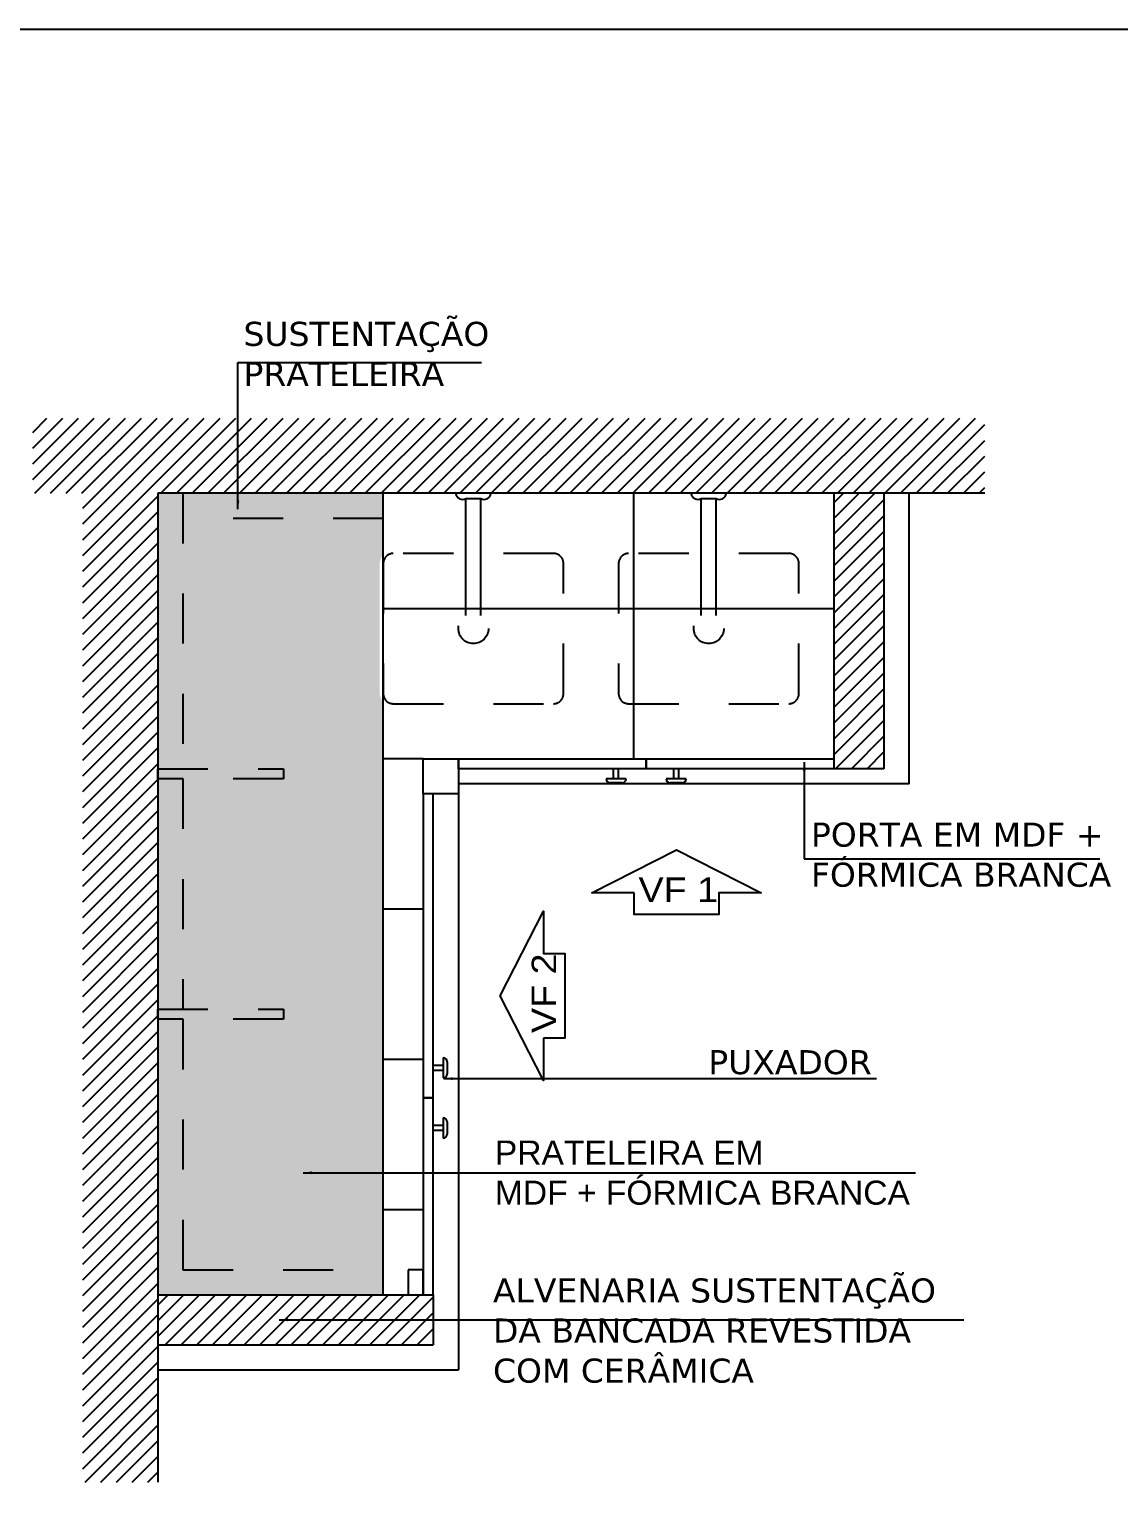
# Model space of a CAD drawing. Extents: x -36 to 357, y 137 to 237.
# Drawn here: x 38.943 to 41.119, y 150.787 to 153.693 of the extents above; entities that cross this region are included whole.
import ezdxf

# ---------------------------------------------------------------- set-up
doc = ezdxf.new("R2010")
doc.units = 0
doc.header["$LTSCALE"] = 0.01
doc.linetypes.add('HIDDEN', pattern=[9.525, 6.35, -3.175])
doc.layers.get('0').update_dxf_attribs({"linetype": 'CONTINUOUS'})
for name, color, linetype in [('01', 1, 'CONTINUOUS'), ('A-AREAS', 2, 'CONTINUOUS'), ('A-COTAS', 1, 'CONTINUOUS'), ('A-PAREDE', 5, 'CONTINUOUS'), ('AR-ALV', 5, 'CONTINUOUS'), ('ARQ-BNC-VISTA', 1, 'CONTINUOUS'), ('ARQ-SMB-1_025', 1, 'CONTINUOUS'), ('ARQ-TXT-1_025', 2, 'CONTINUOUS'), ('ARQ_CORTE1', 3, 'CONTINUOUS')]:
    doc.layers.add(name, color=color, linetype=linetype)
doc.styles.add('A26', font='arial.ttf', dxfattribs={"height": 0.26})
doc.styles.add('ESC-50-A20', font='arial.ttf', dxfattribs={"height": 0.1})
doc.styles.add('FNDE Texto Cota 0025', font='verdana.ttf', dxfattribs={"height": 0.04})
doc.dimstyles.new('FNDE 1-0025', dxfattribs={"dimscale": 5, "dimtxt": 0.04, "dimasz": 0.0035, "dimexe": 0.15, "dimexo": 0.15, "dimgap": 0.0025, "dimtad": 1, "dimzin": 1, "dimdsep": 46, "dimtxsty": 'FNDE Texto Cota 0025', "dimblk": 'tic', "dimcen": 0.015, "dimdle": 0.15, "dimse1": 1, "dimse2": 1, "dimclrd": 251, "dimclre": 251, "dimclrt": 256, "dimaunit": 1, "dimadec": 3, "dimazin": 0, "dimtfac": 1, "dimtix": 1, "dimtmove": 2, "dimatfit": 3, "dimfxl": 0.15, "dimtvp": 1, "dimtolj": 1, "dimtzin": 0, "dimarcsym": 0})

# ---------------------------------------------------------------- blocks, each defined once
blk = doc.blocks.new('tic')
at = {"color": 251}
for p, q in [((-1, 0), (1, 0)), ((0, -1), (0, 1))]:
    blk.add_line(p, q, dxfattribs=at)
blk.add_line((-0.6, -0.6), (0.6, 0.6))

msp = doc.modelspace()

# ---------------------------------------------------------------- hatches: boundary and pattern name
at = {"layer": '01'}
h = msp.add_hatch(dxfattribs=at)
h.set_pattern_fill('ANSI31', color=253, scale=0.007)
h.set_pattern_definition([(45, (50.644156, -17.528915), (-0.0157154482, 0.0157154482), [])])
h.paths.add_polyline_path([(40.8516, 152.9162), (38.9503, 152.9162), (38.9503, 152.7662), (39.0503, 152.7662), (39.0503, 150.7921), (39.2003, 150.7921), (39.2003, 152.7662), (40.8516, 152.7662)])
h = msp.add_hatch(dxfattribs=at)
h.set_pattern_fill('ANSI31', color=253, scale=0.007)
h.set_pattern_definition([(45, (46.305416, -19.459447), (-0.0157154482, 0.0157154482), [])])
h.paths.add_polyline_path([(40.6503, 152.7662), (40.5503, 152.7662), (40.5503, 152.2162), (40.6503, 152.2162)])
h.paths.add_polyline_path([(39.7503, 151.1662), (39.2003, 151.1662), (39.2003, 151.0662), (39.7503, 151.0662)])
at = {"layer": 'A-AREAS'}
h = msp.add_hatch(color=254, dxfattribs=at)
h.dxf.hatch_style = 1
h.paths.add_polyline_path([(39.6503, 152.3479, -0.15686), (39.6428, 152.3712), (39.6428, 152.6212, -0.15686), (39.6503, 152.6445), (39.6503, 152.7162), (39.2503, 152.7162), (39.2503, 152.2162), (39.4508, 152.2162), (39.4508, 152.1962), (39.2503, 152.1962), (39.2503, 151.7362), (39.4508, 151.7362), (39.4508, 151.7162), (39.2503, 151.7162), (39.2503, 151.2162), (39.6503, 151.2162)])
h.paths.add_polyline_path([(39.6503, 151.2162), (39.2503, 151.2162), (39.2503, 151.1662), (39.6503, 151.1662)])
h.paths.add_polyline_path([(39.2503, 151.7162), (39.2003, 151.7162), (39.2003, 151.1662), (39.2503, 151.1662), (39.2503, 151.2162)])
h.paths.add_polyline_path([(39.4508, 151.7362), (39.2503, 151.7362), (39.2003, 151.7362), (39.2003, 151.7162), (39.2503, 151.7162), (39.4508, 151.7162)])
h.paths.add_polyline_path([(39.4508, 152.2162), (39.2503, 152.2162), (39.2003, 152.2162), (39.2003, 152.1962), (39.4508, 152.1962)])
h.paths.add_polyline_path([(39.6503, 152.7662), (39.2503, 152.7662), (39.2503, 152.7162), (39.6503, 152.7162)])
h = msp.add_hatch(color=254, dxfattribs=at)
h.dxf.hatch_style = 1
h.paths.add_polyline_path([(39.2503, 152.1962), (39.2003, 152.1962), (39.2003, 151.7362), (39.2503, 151.7362)])
h.paths.add_polyline_path([(39.2503, 152.7662), (39.2003, 152.7662), (39.2003, 152.2162), (39.2503, 152.2162)])

# ---------------------------------------------------------------- linework, layer by layer
at = {"color": 1}
for p, q in [((39.8153, 152.5222, -2), (39.8153, 152.7557, -2)), ((39.8153, 152.7557, -2), (39.8453, 152.7557, -2)), ((39.8453, 152.5222, -2), (39.8453, 152.7557, -2)), ((40.2853, 152.5222, -2), (40.2853, 152.7557, -2)), ((40.2853, 152.7557, -2), (40.3153, 152.7557, -2)), ((40.3153, 152.5222, -2), (40.3153, 152.7557, -2))]:
    msp.add_line(p, q, dxfattribs=at)
msp.add_lwpolyline([(36.1002, 153.6928), (52.7735, 153.6928), (52.7735, 143.8859), (36.1002, 143.8859)], close=True)
for centre, start, end in [((39.8087, 152.7676, -2), 188.131, 298.7389), ((39.8518, 152.7676, -2), 241.2611, 351.869), ((40.2787, 152.7676, -2), 188.131, 298.7389), ((40.3218, 152.7676, -2), 241.2611, 351.869)]:
    msp.add_arc(centre, 0.0136, start, end, dxfattribs=at)
at = {"layer": '01', "linetype": 'HIDDEN', "ltscale": 0.5}
for p, q in [((39.2503, 152.7662, -2), (39.2503, 152.2162, -2)), ((39.6503, 152.7162, -2), (39.2503, 152.7162, -2)), ((39.2503, 152.1962, -2), (39.2503, 151.7362, -2)), ((39.2503, 151.7162, -2), (39.2503, 151.1662, -2)), ((39.2503, 151.2162, -2), (39.6503, 151.2162, -2))]:
    msp.add_line(p, q, dxfattribs=at)
at = {"layer": '01', "color": 253}
for p, q in [((40.1503, 152.7662, -2), (40.1503, 152.2362, -2)), ((39.6503, 152.5362, -2), (40.5503, 152.5362, -2)), ((40.7003, 152.5362, -2), (40.7003, 152.5362, -2)), ((39.7303, 152.2362, -2), (39.6503, 152.2362, -2)), ((39.7303, 151.9362, -2), (39.6503, 151.9362, -2)), ((39.7303, 151.6362, -2), (39.6503, 151.6362, -2)), ((39.7303, 151.3362, -2), (39.6503, 151.3362, -2))]:
    msp.add_line(p, q, dxfattribs=at)
at = {"layer": '01', "color": 251, "linetype": 'HIDDEN', "ltscale": 0.5, "elevation": -2}
for points in [[(40.0103, 152.3662), (40.0103, 152.6262, 0.414214), (39.9903, 152.6462), (39.6703, 152.6462, 0.414214), (39.6503, 152.6262), (39.6503, 152.3662, 0.414214), (39.6703, 152.3462), (39.9903, 152.3462, 0.414214)], [(40.4803, 152.3662), (40.4803, 152.6262, 0.414214), (40.4603, 152.6462), (40.1403, 152.6462, 0.414214), (40.1203, 152.6262), (40.1203, 152.3662, 0.414214), (40.1403, 152.3462), (40.4603, 152.3462, 0.414214)]]:
    msp.add_lwpolyline(points, format="xyb", close=True, dxfattribs=at)
at = {"layer": '01', "linetype": 'HIDDEN', "ltscale": 0.5, "elevation": -2}
for points in [[(39.2003, 152.1962), (39.2003, 152.2162), (39.4508, 152.2162), (39.4508, 152.1962)], [(39.2003, 151.7162), (39.2003, 151.7362), (39.4508, 151.7362), (39.4508, 151.7162)]]:
    msp.add_lwpolyline(points, close=True, dxfattribs=at)
at = {"layer": '01', "color": 251, "linetype": 'HIDDEN', "ltscale": 0.5}
for centre in [(39.8303, 152.4962, -2), (40.3003, 152.4962, -2)]:
    msp.add_circle(centre, 0.03, dxfattribs=at)
at = {"layer": 'A-AREAS'}
msp.add_line((39.6503, 151.1662, -2), (39.6503, 152.7662, -2), dxfattribs=at)
at = {"layer": 'A-AREAS', "linetype": 'Continuous'}
msp.add_line((39.2003, 151.0162, -2), (39.8003, 151.0162, -2), dxfattribs=at)
at = {"layer": 'A-COTAS'}
for p, q in [((40.1103, 152.1963, -2), (40.1103, 152.2162, -2)), ((40.1203, 152.1963, -2), (40.1203, 152.2162, -2)), ((40.2303, 152.1963, -2), (40.2303, 152.2162, -2)), ((40.2403, 152.1963, -2), (40.2403, 152.2162, -2)), ((40.1354, 152.1963, -2), (40.0952, 152.1963, -2)), ((40.1274, 152.1883, -2), (40.1032, 152.1883, -2)), ((40.2554, 152.1963, -2), (40.2152, 152.1963, -2)), ((40.2474, 152.1883, -2), (40.2232, 152.1883, -2)), ((39.7702, 151.6393, -2), (39.7702, 151.5991, -2)), ((39.7782, 151.6313, -2), (39.7782, 151.6071, -2)), ((39.7702, 151.6242, -2), (39.7503, 151.6242, -2)), ((39.7702, 151.6142, -2), (39.7503, 151.6142, -2)), ((39.7702, 151.5193, -2), (39.7702, 151.4791, -2)), ((39.7702, 151.5042, -2), (39.7503, 151.5042, -2)), ((39.7702, 151.4942, -2), (39.7503, 151.4942, -2)), ((39.7782, 151.5113, -2), (39.7782, 151.4871, -2))]:
    msp.add_line(p, q, dxfattribs=at)
for centre, start, end in [((40.1032, 152.1963, -2), 180, 270), ((40.1274, 152.1963, -2), 270, 0), ((40.2232, 152.1963, -2), 180, 270), ((40.2474, 152.1963, -2), 270, 0), ((39.7702, 151.6313, -2), 0, 90), ((39.7702, 151.6071, -2), 270, 0), ((39.7702, 151.5113, -2), 0, 90), ((39.7702, 151.4871, -2), 270, 0)]:
    msp.add_arc(centre, 0.008, start, end, dxfattribs=at)
at = {"layer": 'A-PAREDE'}
msp.add_line((39.2003, 151.1662, -2), (39.7503, 151.1662, -2), dxfattribs=at)
at = {"layer": 'AR-ALV'}
for p, q in [((39.2003, 152.7662, -2), (39.2003, 150.7921, -2)), ((40.8516, 152.7662, -2), (39.2003, 152.7662, -2)), ((40.5503, 152.7662, -2), (40.5503, 152.2162, -2)), ((40.6503, 152.7662, -2), (40.6503, 152.2162, -2)), ((40.6503, 152.2162, -2), (40.5503, 152.2162, -2)), ((39.7503, 151.1662, -2), (39.7503, 151.0662, -2)), ((39.2003, 151.0662, -2), (39.7503, 151.0662, -2))]:
    msp.add_line(p, q, dxfattribs=at)
at = {"layer": 'ARQ-BNC-VISTA'}
for p, q in [((40.7003, 152.1862, -2), (40.7003, 152.7662, -2)), ((40.7003, 152.1862, -2), (39.8003, 152.1862, -2)), ((39.8003, 152.1862, -2), (39.8003, 151.0162, -2)), ((39.2003, 151.0162, -2), (39.8003, 151.0162, -2))]:
    msp.add_line(p, q, dxfattribs=at)
at = {"layer": 'ARQ-SMB-1_025', "elevation": -0.9815}
for points in [[(40.1513, 151.9687), (40.0668, 151.9687), (40.2358, 152.0547), (40.4048, 151.9687), (40.3203, 151.9687), (40.3203, 151.9257), (40.1513, 151.9257), (40.1513, 151.9687)], [(39.9701, 151.6783), (39.9701, 151.5938), (39.884, 151.7629), (39.9701, 151.9319), (39.9701, 151.8474), (40.0131, 151.8474), (40.0131, 151.6783), (39.9701, 151.6783)]]:
    msp.add_lwpolyline(points, dxfattribs=at)
at = {"layer": 'ARQ_CORTE1'}
for p, q in [((40.1753, 152.2362, -2), (40.1753, 152.2162, -2)), ((40.1753, 152.2362, -2), (40.1753, 152.2162, -2)), ((40.1753, 152.2362, -2), (40.1753, 152.2162, -2)), ((40.1753, 152.2362, -2), (40.1753, 152.2162, -2)), ((40.1753, 152.2362, -2), (40.1753, 152.2162, -2)), ((40.1753, 152.2162, -2), (40.1753, 152.2362, -2)), ((39.7303, 151.5592, -2), (39.7503, 151.5592, -2)), ((39.7303, 151.5592, -2), (39.7503, 151.5592, -2)), ((39.7503, 151.5592, -2), (39.7303, 151.5592, -2))]:
    msp.add_line(p, q, dxfattribs=at)
at = {"layer": 'ARQ_CORTE1', "elevation": -2}
for points in [[(39.8003, 152.2362), (39.8003, 152.1662), (39.7303, 152.1662), (39.7303, 152.2362), (39.8003, 152.2362)], [(39.7003, 151.2162), (39.7003, 151.1662), (39.7303, 151.1662), (39.7303, 151.2162), (39.7003, 151.2162)]]:
    msp.add_lwpolyline(points, dxfattribs=at)
for points in [[(40.5503, 152.2362), (40.5503, 152.2162), (39.8003, 152.2162), (39.8003, 152.2362)], [(39.7303, 151.1662), (39.7503, 151.1662), (39.7503, 152.1662), (39.7303, 152.1662)]]:
    msp.add_lwpolyline(points, close=True, dxfattribs=at)

# ---------------------------------------------------------------- texts
at = {"layer": 'ARQ-SMB-1_025', "color": 2, "style": 'A26', "text_generation_flag": 6, "width": 1.1}
for s, rotation, p in [('VF 1', 180, (40.1601, 151.9504, -0.9815)), ('VF 2', 270, (39.9956, 151.6888, -0.9815))]:
    msp.add_text(s, height=0.04893, rotation=rotation, dxfattribs=at).set_placement(p)
at = {"layer": 'ARQ-TXT-1_025', "char_height": 0.048, "attachment_point": 1, "style": 'ESC-50-A20'}
for s, width, insert in [('{\\fVerdana|b0|i0|c0|p34;SUSTENTAÇÃO\\PPRATELEIRA}', 8.528178, (39.3712, 153.1085)), ('{\\fVerdana|b0|i0|c0|p34;PORTA EM MDF +\\PFÓRMICA BRANCA}', 8.528178, (40.5044, 152.1089)), ('{\\fVerdana|b0|i0|c0|p34;PUXADOR}', 0.493658, (40.2994, 151.6547)), ('{\\fVerdana|b0|i0|c0|p34;ALVENARIA SUSTENTAÇÃO\\PDA BANCADA REVESTIDA\\PCOM CERÂMICA}', 8.528178, (39.8694, 151.199))]:
    msp.add_mtext_dynamic_manual_height_columns(s, width=width, gutter_width=0.5, heights=[0], dxfattribs=dict(at, insert=insert))
at = {"layer": 'ARQ-TXT-1_025', "insert": (39.8732, 151.5542), "char_height": 0.048, "width": 0.872743, "attachment_point": 1, "style": 'ESC-50-A20'}
msp.add_mtext('\\PPRATELEIRA EM \\PMDF + FÓRMICA BRANCA', dxfattribs=at)

# ---------------------------------------------------------------- leaders
at = {"layer": 'ARQ-SMB-1_025', "ltscale": 10}
for points in [[(39.36, 152.7342, -0.9815), (39.36, 153.0275, -0.9815), (39.8463, 153.0275, -0.9815)], [(40.4909, 152.2297, -0.9815), (40.4909, 152.0364, -0.9815), (41.0812, 152.0364, -0.9815)], [(39.7716, 151.5978), (40.6354, 151.5978)], [(39.4906, 151.4098), (40.7135, 151.4098)], [(39.4425, 151.1163), (40.8097, 151.1163)]]:
    msp.add_leader(points, dimstyle='FNDE 1-0025', override={"dimlfac": 100, "dimclrd": 252, "dimclre": 252}, dxfattribs=at)

doc.saveas('drawing.dxf')
